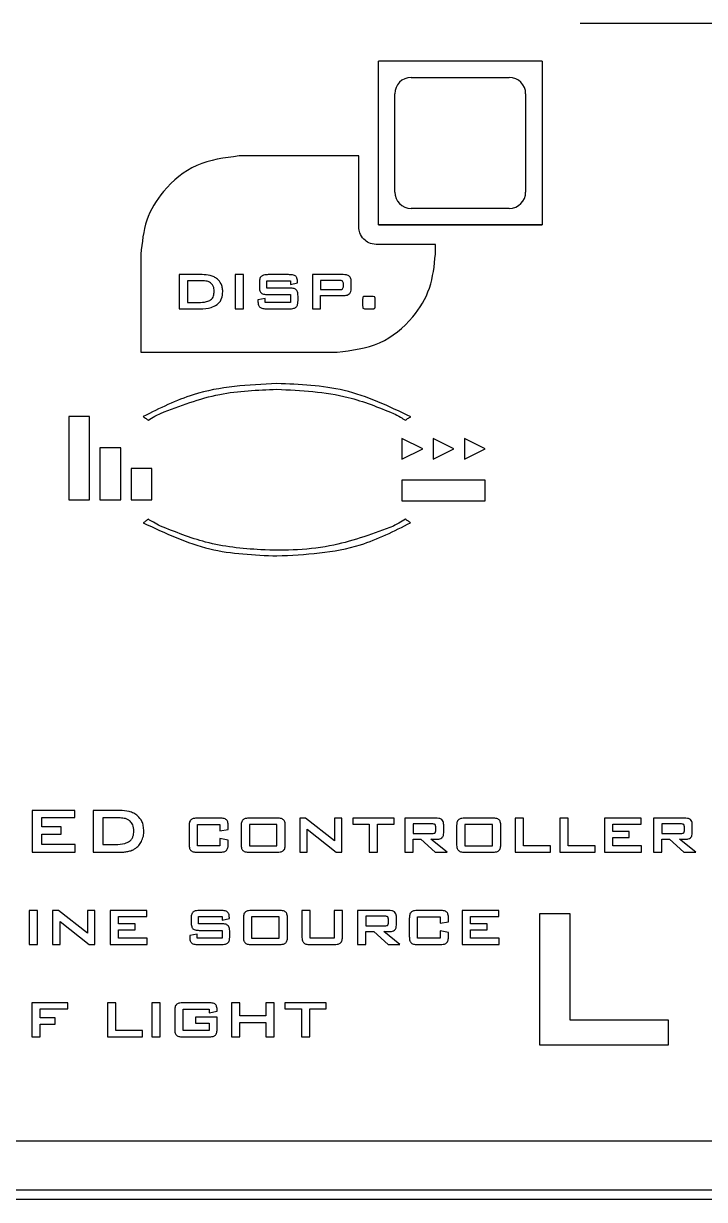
# Model space of a CAD drawing. Header units: millimetres. Extents: x 8 to 774, y 1 to 562.
# Drawn here: x 148.56 to 169.36, y 294.59 to 330.53 of the extents above; entities that cross this region are included whole.
import ezdxf

# ---------------------------------------------------------------- set-up
doc = ezdxf.new("R2010")
doc.units = ezdxf.units.MM
doc.layers.get('0').update_dxf_attribs({"lineweight": 9})

# ---------------------------------------------------------------- blocks, each defined once
blk = doc.blocks.new('A$C69731D33')
at = {"color": 7, "linetype": 'Continuous', "lineweight": 30}
for p, q in [((38.583, -54.351), (32.917, -54.351)), ((31.75, -55.5), (26.75, -55.5)), ((26.75, -60.5), (26.75, -55.5)), ((31.75, -55.5), (31.75, -60.5)), ((27.75, -56), (30.75, -56)), ((27.25, -59.5), (27.25, -56.5)), ((31.25, -56.5), (31.25, -59.5)), ((26.15, -58.399), (22.493, -58.399)), ((26.15, -60.572), (26.15, -58.399)), ((30.75, -60), (27.75, -60)), ((31.75, -60.5), (26.75, -60.5)), ((26.75, -60.5), (31.75, -60.5)), ((19.493, -61.399), (19.493, -64.399)), ((28.493, -61.1), (26.68, -61.1)), ((28.493, -61.399), (28.493, -61.1)), ((20.664, -62.026), (20.664, -63.071)), ((21.367, -62.026), (20.664, -62.026)), ((22.378, -62.026), (22.378, -63.071)), ((22.631, -62.026), (22.378, -62.026)), ((22.631, -63.071), (22.631, -62.026)), ((24.007, -62.026), (23.387, -62.026)), ((24.734, -62.026), (24.734, -63.071)), ((25.674, -62.026), (24.734, -62.026)), ((21.369, -62.213), (20.921, -62.213)), ((20.921, -62.213), (20.921, -62.875)), ((23.113, -62.272), (23.113, -62.389)), ((23.342, -62.213), (24.061, -62.213)), ((23.342, -62.434), (23.342, -62.213)), ((24.022, -62.434), (23.342, -62.434)), ((24.061, -62.213), (24.061, -62.325)), ((24.061, -62.325), (24.282, -62.279)), ((24.282, -62.279), (24.282, -62.253)), ((25.566, -62.206), (24.984, -62.206)), ((24.984, -62.206), (24.984, -62.484)), ((24.984, -62.484), (25.566, -62.484)), ((25.682, -62.291), (25.657, -62.225)), ((25.657, -62.464), (25.682, -62.399)), ((25.682, -62.399), (25.682, -62.291)), ((25.919, -62.46), (25.919, -62.229)), ((20.921, -62.875), (21.249, -62.875)), ((23.295, -62.753), (23.068, -62.795)), ((23.068, -62.795), (23.068, -62.824)), ((23.295, -62.875), (23.295, -62.753)), ((24.063, -62.875), (23.295, -62.875)), ((23.387, -62.637), (24.063, -62.637)), ((24.063, -62.637), (24.063, -62.875)), ((24.294, -62.824), (24.294, -62.68)), ((24.984, -62.663), (25.674, -62.663)), ((24.984, -63.071), (24.984, -62.663)), ((26.269, -62.779), (26.269, -62.979)), ((26.593, -62.689), (26.372, -62.689)), ((26.639, -62.707), (26.593, -62.689)), ((26.652, -62.979), (26.652, -62.779)), ((20.664, -63.071), (21.303, -63.071)), ((22.378, -63.071), (22.631, -63.071)), ((23.344, -63.071), (24.022, -63.071)), ((24.734, -63.071), (24.984, -63.071)), ((26.282, -63.052), (26.328, -63.071)), ((26.328, -63.071), (26.548, -63.071)), ((19.493, -64.399), (25.493, -64.399)), ((23.644, -65.53), (23.65, -65.53)), ((17.287, -66.362), (17.287, -68.908)), ((17.923, -66.362), (17.287, -66.362)), ((17.923, -68.908), (17.923, -66.362)), ((28.105, -67.351), (27.468, -67.033)), ((27.468, -67.033), (27.468, -67.669)), ((29.059, -67.351), (28.423, -67.033)), ((28.423, -67.033), (28.423, -67.669)), ((30.013, -67.351), (29.378, -67.033)), ((29.378, -67.033), (29.378, -67.669)), ((18.241, -67.316), (18.241, -68.908)), ((18.878, -67.316), (18.241, -67.316)), ((18.878, -68.908), (18.878, -67.316)), ((27.468, -67.669), (28.105, -67.351)), ((28.423, -67.669), (29.059, -67.351)), ((29.378, -67.669), (30.013, -67.351)), ((19.196, -67.953), (19.196, -68.908)), ((19.832, -67.953), (19.196, -67.953)), ((19.832, -68.908), (19.832, -67.953)), ((27.468, -68.305), (27.468, -68.941)), ((30.013, -68.305), (27.468, -68.305)), ((30.013, -68.941), (30.013, -68.305)), ((17.287, -68.908), (17.923, -68.908)), ((18.241, -68.908), (18.878, -68.908)), ((19.196, -68.908), (19.832, -68.908)), ((27.468, -68.941), (30.013, -68.941)), ((17.475, -78.402), (16.17, -78.402)), ((16.17, -78.402), (16.17, -79.677)), ((16.467, -78.904), (16.467, -78.619)), ((16.467, -78.619), (17.475, -78.619)), ((17.475, -78.619), (17.475, -78.402)), ((18.035, -78.402), (18.035, -79.677)), ((18.854, -78.402), (18.035, -78.402)), ((18.331, -78.63), (18.331, -79.437)), ((18.857, -78.63), (18.331, -78.63)), ((21.889, -78.633), (21.236, -78.633)), ((23.634, -78.633), (22.827, -78.633)), ((24.521, -78.633), (24.346, -78.633)), ((24.346, -78.633), (24.346, -79.677)), ((25.407, -79.326), (24.521, -78.633)), ((25.637, -78.633), (25.407, -78.633)), ((25.407, -78.633), (25.407, -79.326)), ((25.637, -79.677), (25.637, -78.633)), ((27.231, -78.633), (25.968, -78.633)), ((25.968, -78.633), (25.968, -78.82)), ((27.231, -78.82), (27.231, -78.633)), ((27.56, -78.633), (27.56, -79.677)), ((28.501, -78.633), (27.56, -78.633)), ((30.219, -78.633), (29.412, -78.633)), ((31.188, -78.633), (30.931, -78.633)), ((30.931, -78.633), (30.931, -79.677)), ((31.188, -79.482), (31.188, -78.633)), ((32.55, -78.633), (32.293, -78.633)), ((32.293, -78.633), (32.293, -79.677)), ((32.55, -79.482), (32.55, -78.633)), ((34.776, -78.633), (33.656, -78.633)), ((33.656, -78.633), (33.656, -79.677)), ((34.776, -78.817), (34.776, -78.633)), ((35.157, -78.633), (35.157, -79.677)), ((36.098, -78.633), (35.157, -78.633)), ((17.055, -78.904), (16.467, -78.904)), ((17.055, -79.121), (17.055, -78.904)), ((20.965, -78.879), (20.965, -79.43)), ((21.219, -79.477), (21.219, -78.825)), ((21.219, -78.825), (21.905, -78.825)), ((21.905, -78.825), (21.905, -79.018)), ((21.905, -79.018), (22.162, -78.98)), ((22.162, -78.98), (22.162, -78.879)), ((22.555, -78.879), (22.555, -79.43)), ((23.651, -78.825), (22.809, -78.825)), ((22.809, -78.825), (22.809, -79.477)), ((23.651, -79.477), (23.651, -78.825)), ((23.906, -79.43), (23.906, -78.879)), ((24.577, -78.973), (25.461, -79.677)), ((24.577, -79.677), (24.577, -78.973)), ((25.968, -78.82), (26.472, -78.82)), ((26.472, -78.82), (26.472, -79.677)), ((26.726, -79.677), (26.726, -78.82)), ((26.726, -78.82), (27.231, -78.82)), ((27.811, -78.812), (27.811, -79.102)), ((28.393, -78.812), (27.811, -78.812)), ((28.508, -78.897), (28.484, -78.832)), ((28.484, -79.082), (28.508, -79.018)), ((28.508, -79.018), (28.508, -78.897)), ((28.746, -79.082), (28.746, -78.836)), ((29.14, -78.879), (29.14, -79.43)), ((29.394, -78.825), (29.394, -79.477)), ((30.236, -78.825), (29.394, -78.825)), ((30.236, -79.477), (30.236, -78.825)), ((30.491, -79.43), (30.491, -78.879)), ((33.913, -79.045), (33.913, -78.817)), ((33.913, -78.817), (34.776, -78.817)), ((34.415, -79.045), (33.913, -79.045)), ((34.415, -79.225), (34.415, -79.045)), ((35.408, -78.812), (35.408, -79.102)), ((35.989, -78.812), (35.408, -78.812)), ((36.105, -78.897), (36.08, -78.832)), ((36.08, -79.082), (36.105, -79.018)), ((36.105, -79.018), (36.105, -78.897)), ((36.342, -79.082), (36.342, -78.836)), ((16.467, -79.437), (16.467, -79.121)), ((16.467, -79.121), (17.055, -79.121)), ((22.162, -79.307), (21.905, -79.255)), ((21.905, -79.255), (21.905, -79.477)), ((22.162, -79.43), (22.162, -79.307)), ((27.811, -79.102), (28.393, -79.102)), ((27.811, -79.677), (27.811, -79.281)), ((27.811, -79.281), (28.051, -79.281)), ((28.051, -79.281), (28.489, -79.677)), ((28.854, -79.677), (28.357, -79.281)), ((28.357, -79.281), (28.501, -79.281)), ((33.913, -79.482), (33.913, -79.225)), ((33.913, -79.225), (34.415, -79.225)), ((35.408, -79.102), (35.989, -79.102)), ((35.408, -79.677), (35.408, -79.281)), ((35.408, -79.281), (35.648, -79.281)), ((35.648, -79.281), (36.085, -79.677)), ((36.451, -79.677), (35.954, -79.281)), ((35.954, -79.281), (36.098, -79.281)), ((16.17, -79.677), (17.487, -79.677)), ((17.487, -79.437), (16.467, -79.437)), ((17.487, -79.677), (17.487, -79.437)), ((18.035, -79.677), (18.779, -79.677)), ((18.331, -79.437), (18.715, -79.437)), ((21.905, -79.477), (21.219, -79.477)), ((21.236, -79.677), (21.889, -79.677)), ((22.809, -79.477), (23.651, -79.477)), ((22.827, -79.677), (23.634, -79.677)), ((24.346, -79.677), (24.577, -79.677)), ((25.461, -79.677), (25.637, -79.677)), ((26.472, -79.677), (26.726, -79.677)), ((27.56, -79.677), (27.811, -79.677)), ((28.489, -79.677), (28.854, -79.677)), ((29.394, -79.477), (30.236, -79.477)), ((29.412, -79.677), (30.219, -79.677)), ((30.931, -79.677), (32.006, -79.677)), ((32.006, -79.482), (31.188, -79.482)), ((32.006, -79.677), (32.006, -79.482)), ((32.293, -79.677), (33.369, -79.677)), ((33.369, -79.482), (32.55, -79.482)), ((33.369, -79.677), (33.369, -79.482)), ((33.656, -79.677), (34.789, -79.677)), ((34.789, -79.482), (33.913, -79.482)), ((34.789, -79.677), (34.789, -79.482)), ((35.157, -79.677), (35.408, -79.677)), ((36.085, -79.677), (36.451, -79.677)), ((16.331, -81.455), (16.078, -81.455)), ((16.078, -81.455), (16.078, -82.499)), ((16.331, -82.499), (16.331, -81.455)), ((16.971, -81.455), (16.796, -81.455)), ((16.796, -81.455), (16.796, -82.499)), ((17.857, -82.148), (16.971, -81.455)), ((18.088, -81.455), (17.857, -81.455)), ((17.857, -81.455), (17.857, -82.148)), ((18.088, -82.499), (18.088, -81.455)), ((19.674, -81.455), (18.554, -81.455)), ((18.554, -81.455), (18.554, -82.499)), ((19.674, -81.639), (19.674, -81.455)), ((21.922, -81.455), (21.302, -81.455)), ((23.703, -81.455), (22.895, -81.455)), ((24.668, -81.455), (24.414, -81.455)), ((24.414, -81.455), (24.414, -82.252)), ((24.668, -82.304), (24.668, -81.455)), ((25.652, -81.455), (25.395, -81.455)), ((25.395, -81.455), (25.395, -82.304)), ((25.652, -82.252), (25.652, -81.455)), ((26.116, -81.455), (26.116, -82.499)), ((27.057, -81.455), (26.116, -81.455)), ((28.619, -81.455), (27.967, -81.455)), ((30.431, -81.455), (29.311, -81.455)), ((29.311, -81.455), (29.311, -82.499)), ((30.431, -81.639), (30.431, -81.455)), ((32.606, -81.562), (31.674, -81.562)), ((31.674, -81.562), (31.674, -85.568)), ((32.606, -84.814), (32.606, -81.562)), ((17.028, -81.795), (17.912, -82.499)), ((17.028, -82.499), (17.028, -81.795)), ((18.811, -81.867), (18.811, -81.639)), ((18.811, -81.639), (19.674, -81.639)), ((19.314, -81.867), (18.811, -81.867)), ((19.314, -82.047), (19.314, -81.867)), ((21.028, -81.701), (21.028, -81.818)), ((21.258, -81.863), (21.258, -81.642)), ((21.258, -81.642), (21.976, -81.642)), ((21.938, -81.863), (21.258, -81.863)), ((21.976, -81.642), (21.976, -81.754)), ((21.976, -81.754), (22.197, -81.707)), ((22.197, -81.707), (22.197, -81.682)), ((22.624, -81.701), (22.624, -82.252)), ((23.72, -81.647), (22.878, -81.647)), ((22.878, -81.647), (22.878, -82.299)), ((23.72, -82.299), (23.72, -81.647)), ((23.974, -82.252), (23.974, -81.701)), ((26.367, -81.634), (26.367, -81.924)), ((26.948, -81.634), (26.367, -81.634)), ((26.367, -81.924), (26.948, -81.924)), ((27.063, -81.719), (27.039, -81.654)), ((27.039, -81.905), (27.063, -81.84)), ((27.063, -81.84), (27.063, -81.719)), ((27.301, -81.904), (27.301, -81.658)), ((27.695, -81.701), (27.695, -82.252)), ((27.95, -82.299), (27.95, -81.647)), ((27.95, -81.647), (28.636, -81.647)), ((28.636, -81.647), (28.636, -81.84)), ((28.636, -81.84), (28.893, -81.803)), ((28.893, -81.803), (28.893, -81.701)), ((29.568, -81.867), (29.568, -81.639)), ((29.568, -81.639), (30.431, -81.639)), ((30.07, -81.867), (29.568, -81.867)), ((30.07, -82.047), (30.07, -81.867)), ((18.811, -82.304), (18.811, -82.047)), ((18.811, -82.047), (19.314, -82.047)), ((21.211, -82.181), (20.984, -82.223)), ((20.984, -82.223), (20.984, -82.252)), ((21.211, -82.304), (21.211, -82.181)), ((21.302, -82.065), (21.978, -82.065)), ((21.978, -82.065), (21.978, -82.304)), ((22.209, -82.252), (22.209, -82.109)), ((26.367, -82.499), (26.367, -82.104)), ((26.367, -82.104), (26.607, -82.104)), ((26.607, -82.104), (27.044, -82.499)), ((27.41, -82.499), (26.913, -82.104)), ((26.913, -82.104), (27.057, -82.104)), ((28.893, -82.129), (28.636, -82.078)), ((28.636, -82.078), (28.636, -82.299)), ((28.893, -82.252), (28.893, -82.129)), ((29.568, -82.304), (29.568, -82.047)), ((29.568, -82.047), (30.07, -82.047)), ((16.078, -82.499), (16.331, -82.499)), ((16.796, -82.499), (17.028, -82.499)), ((17.912, -82.499), (18.088, -82.499)), ((18.554, -82.499), (19.687, -82.499)), ((19.687, -82.304), (18.811, -82.304)), ((19.687, -82.499), (19.687, -82.304)), ((21.978, -82.304), (21.211, -82.304)), ((21.26, -82.499), (21.938, -82.499)), ((22.878, -82.299), (23.72, -82.299)), ((22.895, -82.499), (23.703, -82.499)), ((25.395, -82.304), (24.668, -82.304)), ((24.686, -82.499), (25.377, -82.499)), ((26.116, -82.499), (26.367, -82.499)), ((27.044, -82.499), (27.41, -82.499)), ((28.636, -82.299), (27.95, -82.299)), ((27.967, -82.499), (28.619, -82.499)), ((29.311, -82.499), (30.444, -82.499)), ((30.444, -82.304), (29.568, -82.304)), ((30.444, -82.499), (30.444, -82.304)), ((17.264, -84.278), (16.156, -84.278)), ((16.156, -84.278), (16.156, -85.322)), ((17.264, -84.464), (17.264, -84.278)), ((18.727, -84.278), (18.47, -84.278)), ((18.47, -84.278), (18.47, -85.322)), ((18.727, -85.127), (18.727, -84.278)), ((20.086, -84.278), (19.832, -84.278)), ((19.832, -84.278), (19.832, -85.322)), ((20.086, -85.322), (20.086, -84.278)), ((21.553, -84.278), (20.797, -84.278)), ((22.516, -84.278), (22.26, -84.278)), ((22.26, -84.278), (22.26, -85.322)), ((22.516, -84.674), (22.516, -84.278)), ((23.565, -84.278), (23.311, -84.278)), ((23.311, -84.278), (23.311, -84.674)), ((23.565, -85.322), (23.565, -84.278)), ((25.159, -84.278), (23.896, -84.278)), ((23.896, -84.278), (23.896, -84.464)), ((25.159, -84.464), (25.159, -84.278)), ((16.413, -84.737), (16.413, -84.464)), ((16.413, -84.464), (17.264, -84.464)), ((16.871, -84.737), (16.413, -84.737)), ((16.871, -84.931), (16.871, -84.737)), ((20.526, -84.524), (20.526, -85.074)), ((20.78, -85.122), (20.78, -84.469)), ((20.78, -84.469), (21.575, -84.469)), ((21.824, -84.714), (21.16, -84.714)), ((21.16, -84.714), (21.16, -84.9)), ((21.575, -84.469), (21.575, -84.582)), ((21.575, -84.582), (21.824, -84.539)), ((21.824, -84.539), (21.824, -84.511)), ((21.824, -85.074), (21.824, -84.714)), ((23.311, -84.674), (22.516, -84.674)), ((23.896, -84.464), (24.4, -84.464)), ((24.4, -84.464), (24.4, -85.322)), ((24.654, -85.322), (24.654, -84.464)), ((24.654, -84.464), (25.159, -84.464)), ((16.413, -84.931), (16.871, -84.931)), ((16.413, -85.322), (16.413, -84.931)), ((19.546, -85.127), (18.727, -85.127)), ((19.546, -85.322), (19.546, -85.127)), ((21.575, -85.122), (20.78, -85.122)), ((21.16, -84.9), (21.575, -84.9)), ((21.575, -84.9), (21.575, -85.122)), ((22.516, -84.881), (23.311, -84.881)), ((22.516, -85.322), (22.516, -84.881)), ((23.311, -84.881), (23.311, -85.322)), ((35.611, -84.814), (32.606, -84.814)), ((35.611, -85.568), (35.611, -84.814)), ((16.156, -85.322), (16.413, -85.322)), ((18.47, -85.322), (19.546, -85.322)), ((19.832, -85.322), (20.086, -85.322)), ((20.797, -85.322), (21.553, -85.322)), ((22.26, -85.322), (22.516, -85.322)), ((23.311, -85.322), (23.565, -85.322)), ((24.4, -85.322), (24.654, -85.322)), ((31.674, -85.568), (35.611, -85.568)), ((-7.749, -88.501), (47.251, -88.501)), ((49.75, -90), (-10.25, -90)), ((50.039, -90.289), (-10.539, -90.289))]:
    blk.add_line(p, q, dxfattribs=at)
for centre, start, end in [((27.75, -56.5), 90, 180), ((30.75, -56.5), 0, 90), ((27.75, -59.5), 180, 270), ((30.75, -59.5), 270, 0)]:
    blk.add_arc(centre, 0.5, start, end, dxfattribs=at)
for points, knots in [([(22.493, -58.399), (22.046, -58.457), (21.167, -58.57), (20.191, -59.372), (19.599, -60.351), (19.529, -61.045), (19.493, -61.399)], [0, 0, 0, 0, 0.28368, 0.557925, 0.775052, 1, 1, 1, 1]), ([(26.306, -60.946), (26.257, -60.884), (26.169, -60.773), (26.156, -60.634), (26.15, -60.572)], [0, 0, 0, 0, 0.558789, 1, 1, 1, 1]), ([(26.68, -61.1), (26.602, -61.091), (26.461, -61.075), (26.353, -60.985), (26.306, -60.946)], [0, 0, 0, 0, 0.559873, 1, 1, 1, 1]), ([(25.493, -64.399), (25.94, -64.341), (26.819, -64.227), (27.795, -63.426), (28.387, -62.447), (28.458, -61.752), (28.493, -61.399)], [0, 0, 0, 0, 0.283718, 0.557932, 0.77503, 1, 1, 1, 1]), ([(21.832, -62.161), (21.799, -62.138), (21.73, -62.089), (21.572, -62.037), (21.447, -62.03), (21.367, -62.026)], [0, 0, 0, 0, 0.244988, 0.511533, 1, 1, 1, 1]), ([(21.994, -62.545), (21.992, -62.501), (21.987, -62.418), (21.943, -62.278), (21.873, -62.205), (21.832, -62.161)], [0, 0, 0, 0, 0.305847, 0.582621, 1, 1, 1, 1]), ([(23.17, -62.079), (23.16, -62.09), (23.138, -62.116), (23.117, -62.183), (23.114, -62.237), (23.113, -62.272)], [0, 0, 0, 0, 0.220725, 0.480182, 1, 1, 1, 1]), ([(23.387, -62.026), (23.337, -62.028), (23.273, -62.03), (23.201, -62.056), (23.18, -62.071), (23.17, -62.079)], [0, 0, 0, 0, 0.651504, 0.840372, 1, 1, 1, 1]), ([(24.223, -62.077), (24.21, -62.068), (24.18, -62.048), (24.106, -62.03), (24.047, -62.028), (24.007, -62.026)], [0, 0, 0, 0, 0.208885, 0.467672, 1, 1, 1, 1]), ([(24.282, -62.253), (24.279, -62.213), (24.276, -62.16), (24.248, -62.102), (24.231, -62.085), (24.223, -62.077)], [0, 0, 0, 0, 0.624145, 0.819935, 1, 1, 1, 1]), ([(25.862, -62.074), (25.849, -62.066), (25.823, -62.048), (25.759, -62.03), (25.708, -62.028), (25.674, -62.026)], [0, 0, 0, 0, 0.224712, 0.48719, 1, 1, 1, 1]), ([(25.919, -62.229), (25.918, -62.21), (25.917, -62.176), (25.902, -62.12), (25.877, -62.091), (25.862, -62.074)], [0, 0, 0, 0, 0.326319, 0.608497, 1, 1, 1, 1]), ([(21.643, -62.292), (21.625, -62.279), (21.585, -62.25), (21.492, -62.219), (21.418, -62.216), (21.369, -62.213)], [0, 0, 0, 0, 0.237133, 0.50165, 1, 1, 1, 1]), ([(21.732, -62.533), (21.729, -62.478), (21.724, -62.388), (21.666, -62.32), (21.643, -62.292)], [0, 0, 0, 0, 0.59966, 1, 1, 1, 1]), ([(23.113, -62.389), (23.115, -62.434), (23.117, -62.492), (23.145, -62.557), (23.162, -62.576), (23.17, -62.584)], [0, 0, 0, 0, 0.637935, 0.829718, 1, 1, 1, 1]), ([(24.238, -62.485), (24.225, -62.476), (24.197, -62.456), (24.122, -62.438), (24.063, -62.436), (24.022, -62.434)], [0, 0, 0, 0, 0.205281, 0.462938, 1, 1, 1, 1]), ([(24.294, -62.68), (24.292, -62.635), (24.289, -62.577), (24.262, -62.513), (24.246, -62.494), (24.238, -62.485)], [0, 0, 0, 0, 0.641667, 0.832396, 1, 1, 1, 1]), ([(25.657, -62.225), (25.651, -62.222), (25.639, -62.214), (25.608, -62.207), (25.583, -62.207), (25.566, -62.206)], [0, 0, 0, 0, 0.207201, 0.466199, 1, 1, 1, 1]), ([(25.566, -62.484), (25.586, -62.483), (25.613, -62.482), (25.643, -62.473), (25.653, -62.467), (25.657, -62.464)], [0, 0, 0, 0, 0.651986, 0.841415, 1, 1, 1, 1]), ([(25.861, -62.615), (25.871, -62.606), (25.892, -62.585), (25.915, -62.532), (25.917, -62.489), (25.919, -62.46)], [0, 0, 0, 0, 0.245895, 0.508934, 1, 1, 1, 1]), ([(21.249, -62.875), (21.333, -62.873), (21.442, -62.869), (21.568, -62.832), (21.607, -62.808), (21.625, -62.797)], [0, 0, 0, 0, 0.646822, 0.838007, 1, 1, 1, 1]), ([(21.625, -62.797), (21.643, -62.781), (21.681, -62.747), (21.725, -62.656), (21.729, -62.581), (21.732, -62.533)], [0, 0, 0, 0, 0.248835, 0.511058, 1, 1, 1, 1]), ([(21.822, -62.939), (21.851, -62.913), (21.91, -62.86), (21.981, -62.725), (21.989, -62.615), (21.994, -62.545)], [0, 0, 0, 0, 0.265033, 0.531419, 1, 1, 1, 1]), ([(23.068, -62.824), (23.07, -62.868), (23.073, -62.927), (23.101, -62.992), (23.118, -63.01), (23.126, -63.019)], [0, 0, 0, 0, 0.639005, 0.830254, 1, 1, 1, 1]), ([(23.17, -62.584), (23.183, -62.594), (23.212, -62.614), (23.286, -62.633), (23.346, -62.635), (23.387, -62.637)], [0, 0, 0, 0, 0.207412, 0.465677, 1, 1, 1, 1]), ([(24.237, -63.019), (24.247, -63.007), (24.268, -62.982), (24.29, -62.914), (24.292, -62.86), (24.294, -62.824)], [0, 0, 0, 0, 0.218231, 0.476498, 1, 1, 1, 1]), ([(25.674, -62.663), (25.716, -62.662), (25.783, -62.661), (25.84, -62.628), (25.861, -62.615)], [0, 0, 0, 0, 0.62961, 1, 1, 1, 1]), ([(26.283, -62.705), (26.281, -62.71), (26.275, -62.719), (26.27, -62.744), (26.269, -62.765), (26.269, -62.779)], [0, 0, 0, 0, 0.190176, 0.445537, 1, 1, 1, 1]), ([(26.372, -62.689), (26.35, -62.689), (26.325, -62.689), (26.297, -62.696), (26.289, -62.7), (26.285, -62.704), (26.283, -62.705)], [0, 0, 0, 0, 0.703926, 0.824667, 0.922037, 1, 1, 1, 1]), ([(26.652, -62.779), (26.652, -62.762), (26.651, -62.742), (26.645, -62.718), (26.641, -62.71), (26.639, -62.707)], [0, 0, 0, 0, 0.660847, 0.848281, 1, 1, 1, 1]), ([(21.303, -63.071), (21.417, -63.068), (21.602, -63.064), (21.762, -62.974), (21.822, -62.939)], [0, 0, 0, 0, 0.620392, 1, 1, 1, 1]), ([(23.126, -63.019), (23.139, -63.028), (23.168, -63.049), (23.243, -63.067), (23.304, -63.07), (23.344, -63.071)], [0, 0, 0, 0, 0.207491, 0.465714, 1, 1, 1, 1]), ([(24.022, -63.071), (24.071, -63.069), (24.135, -63.067), (24.206, -63.042), (24.227, -63.026), (24.237, -63.019)], [0, 0, 0, 0, 0.65007, 0.839261, 1, 1, 1, 1]), ([(26.269, -62.979), (26.269, -62.996), (26.27, -63.017), (26.276, -63.041), (26.28, -63.048), (26.282, -63.052)], [0, 0, 0, 0, 0.657677, 0.845999, 1, 1, 1, 1]), ([(26.548, -63.071), (26.57, -63.071), (26.596, -63.071), (26.623, -63.063), (26.632, -63.059), (26.636, -63.055), (26.638, -63.054)], [0, 0, 0, 0, 0.703529, 0.824399, 0.921863, 1, 1, 1, 1]), ([(26.638, -63.054), (26.64, -63.05), (26.646, -63.04), (26.651, -63.014), (26.652, -62.994), (26.652, -62.979)], [0, 0, 0, 0, 0.186172, 0.440536, 1, 1, 1, 1]), ([(23.65, -65.353), (22.779, -65.397), (21.342, -65.469), (20.066, -66.112), (19.563, -66.365)], [0, 0, 0, 0, 0.606365, 1, 1, 1, 1]), ([(27.737, -66.366), (27.071, -66.051), (25.775, -65.439), (24.345, -65.381), (23.65, -65.353)], [0, 0, 0, 0, 0.513997, 1, 1, 1, 1]), ([(20.089, -66.266), (20.687, -66.036), (21.832, -65.597), (23.058, -65.552), (23.644, -65.53)], [0, 0, 0, 0, 0.521483, 1, 1, 1, 1]), ([(23.65, -65.53), (24.387, -65.564), (25.617, -65.62), (26.754, -66.081), (27.21, -66.266)], [0, 0, 0, 0, 0.599082, 1, 1, 1, 1]), ([(19.563, -66.365), (19.593, -66.384), (19.647, -66.419), (19.698, -66.457), (19.721, -66.474)], [0, 0, 0, 0, 0.560692, 1, 1, 1, 1]), ([(19.721, -66.474), (19.787, -66.434), (19.907, -66.36), (20.033, -66.295), (20.089, -66.266)], [0, 0, 0, 0, 0.550455, 1, 1, 1, 1]), ([(27.21, -66.266), (27.281, -66.303), (27.407, -66.369), (27.527, -66.443), (27.579, -66.475)], [0, 0, 0, 0, 0.569751, 1, 1, 1, 1]), ([(27.579, -66.475), (27.608, -66.453), (27.659, -66.415), (27.713, -66.381), (27.737, -66.366)], [0, 0, 0, 0, 0.559931, 1, 1, 1, 1]), ([(19.721, -69.5), (19.692, -69.521), (19.641, -69.56), (19.588, -69.594), (19.564, -69.609)], [0, 0, 0, 0, 0.558757, 1, 1, 1, 1]), ([(19.564, -69.609), (20.23, -69.923), (21.525, -70.535), (22.955, -70.592), (23.65, -70.621)], [0, 0, 0, 0, 0.514035, 1, 1, 1, 1]), ([(20.089, -69.708), (20.018, -69.671), (19.893, -69.606), (19.773, -69.532), (19.721, -69.5)], [0, 0, 0, 0, 0.569492, 1, 1, 1, 1]), ([(27.21, -69.708), (26.611, -69.933), (25.309, -70.423), (23.333, -70.488), (21.528, -70.286), (20.545, -69.891), (20.089, -69.708)], [0, 0, 0, 0, 0.260654, 0.567379, 0.799492, 1, 1, 1, 1]), ([(27.21, -69.708), (26.611, -69.933), (25.309, -70.423), (23.333, -70.488), (21.528, -70.286), (20.545, -69.891), (20.089, -69.708)], [0, 0, 0, 0, 0.260654, 0.567379, 0.799492, 1, 1, 1, 1]), ([(23.65, -70.621), (24.521, -70.577), (25.957, -70.505), (27.234, -69.862), (27.736, -69.608)], [0, 0, 0, 0, 0.606346, 1, 1, 1, 1]), ([(27.578, -69.499), (27.512, -69.54), (27.392, -69.614), (27.266, -69.679), (27.21, -69.708)], [0, 0, 0, 0, 0.550257, 1, 1, 1, 1]), ([(27.736, -69.608), (27.706, -69.589), (27.652, -69.555), (27.601, -69.516), (27.578, -69.499)], [0, 0, 0, 0, 0.559914, 1, 1, 1, 1]), ([(19.394, -78.566), (19.356, -78.538), (19.276, -78.479), (19.092, -78.415), (18.948, -78.407), (18.854, -78.402)], [0, 0, 0, 0, 0.247368, 0.514207, 1, 1, 1, 1]), ([(19.17, -78.731), (19.149, -78.714), (19.104, -78.678), (18.997, -78.638), (18.912, -78.633), (18.857, -78.63)], [0, 0, 0, 0, 0.246388, 0.512349, 1, 1, 1, 1]), ([(19.583, -79.032), (19.58, -78.979), (19.575, -78.878), (19.524, -78.71), (19.443, -78.62), (19.394, -78.566)], [0, 0, 0, 0, 0.307243, 0.584944, 1, 1, 1, 1]), ([(21.021, -78.685), (21.011, -78.696), (20.99, -78.722), (20.969, -78.789), (20.966, -78.843), (20.965, -78.879)], [0, 0, 0, 0, 0.217835, 0.476314, 1, 1, 1, 1]), ([(21.236, -78.633), (21.187, -78.635), (21.124, -78.637), (21.052, -78.662), (21.031, -78.678), (21.021, -78.685)], [0, 0, 0, 0, 0.652253, 0.840845, 1, 1, 1, 1]), ([(22.106, -78.685), (22.093, -78.676), (22.064, -78.655), (21.99, -78.637), (21.929, -78.634), (21.889, -78.633)], [0, 0, 0, 0, 0.205918, 0.463446, 1, 1, 1, 1]), ([(22.162, -78.879), (22.161, -78.835), (22.158, -78.777), (22.131, -78.712), (22.114, -78.694), (22.106, -78.685)], [0, 0, 0, 0, 0.640109, 0.831435, 1, 1, 1, 1]), ([(22.611, -78.685), (22.601, -78.696), (22.58, -78.722), (22.559, -78.789), (22.557, -78.843), (22.555, -78.879)], [0, 0, 0, 0, 0.216936, 0.4755, 1, 1, 1, 1]), ([(22.827, -78.633), (22.777, -78.635), (22.713, -78.637), (22.641, -78.662), (22.62, -78.678), (22.611, -78.685)], [0, 0, 0, 0, 0.654079, 0.841963, 1, 1, 1, 1]), ([(23.851, -78.685), (23.838, -78.676), (23.81, -78.655), (23.735, -78.637), (23.675, -78.634), (23.634, -78.633)], [0, 0, 0, 0, 0.204336, 0.461649, 1, 1, 1, 1]), ([(23.906, -78.879), (23.904, -78.835), (23.902, -78.777), (23.875, -78.712), (23.859, -78.694), (23.851, -78.685)], [0, 0, 0, 0, 0.641376, 0.832365, 1, 1, 1, 1]), ([(28.688, -78.681), (28.675, -78.672), (28.649, -78.654), (28.585, -78.636), (28.534, -78.634), (28.501, -78.633)], [0, 0, 0, 0, 0.226115, 0.488822, 1, 1, 1, 1]), ([(28.746, -78.836), (28.745, -78.817), (28.743, -78.783), (28.729, -78.726), (28.703, -78.697), (28.688, -78.681)], [0, 0, 0, 0, 0.326916, 0.609054, 1, 1, 1, 1]), ([(29.196, -78.685), (29.186, -78.696), (29.165, -78.722), (29.144, -78.789), (29.142, -78.843), (29.14, -78.879)], [0, 0, 0, 0, 0.216936, 0.4755, 1, 1, 1, 1]), ([(29.412, -78.633), (29.362, -78.635), (29.298, -78.637), (29.226, -78.662), (29.205, -78.678), (29.196, -78.685)], [0, 0, 0, 0, 0.654089, 0.841961, 1, 1, 1, 1]), ([(30.436, -78.685), (30.423, -78.676), (30.395, -78.655), (30.32, -78.637), (30.26, -78.634), (30.219, -78.633)], [0, 0, 0, 0, 0.204325, 0.461658, 1, 1, 1, 1]), ([(30.491, -78.879), (30.489, -78.835), (30.486, -78.777), (30.46, -78.712), (30.443, -78.694), (30.436, -78.685)], [0, 0, 0, 0, 0.64137, 0.832366, 1, 1, 1, 1]), ([(36.285, -78.681), (36.272, -78.672), (36.246, -78.654), (36.182, -78.636), (36.131, -78.634), (36.098, -78.633)], [0, 0, 0, 0, 0.22646, 0.489389, 1, 1, 1, 1]), ([(36.342, -78.836), (36.342, -78.817), (36.34, -78.783), (36.326, -78.726), (36.3, -78.697), (36.285, -78.681)], [0, 0, 0, 0, 0.326916, 0.609054, 1, 1, 1, 1]), ([(19.149, -79.342), (19.171, -79.322), (19.216, -79.282), (19.267, -79.173), (19.273, -79.085), (19.276, -79.027)], [0, 0, 0, 0, 0.250655, 0.513882, 1, 1, 1, 1]), ([(19.276, -79.027), (19.273, -78.961), (19.267, -78.851), (19.198, -78.765), (19.17, -78.731)], [0, 0, 0, 0, 0.597058, 1, 1, 1, 1]), ([(19.509, -79.353), (19.533, -79.297), (19.576, -79.194), (19.581, -79.083), (19.583, -79.032)], [0, 0, 0, 0, 0.54532, 1, 1, 1, 1]), ([(28.484, -78.832), (28.478, -78.828), (28.465, -78.821), (28.434, -78.814), (28.409, -78.813), (28.393, -78.812)], [0, 0, 0, 0, 0.20593, 0.465419, 1, 1, 1, 1]), ([(36.08, -78.832), (36.075, -78.828), (36.062, -78.821), (36.031, -78.814), (36.006, -78.813), (35.989, -78.812)], [0, 0, 0, 0, 0.20526, 0.464352, 1, 1, 1, 1]), ([(18.715, -79.437), (18.813, -79.437), (18.966, -79.436), (19.1, -79.367), (19.149, -79.342)], [0, 0, 0, 0, 0.642285, 1, 1, 1, 1]), ([(19.302, -79.578), (19.349, -79.544), (19.433, -79.483), (19.486, -79.393), (19.509, -79.353)], [0, 0, 0, 0, 0.555933, 1, 1, 1, 1]), ([(28.393, -79.102), (28.413, -79.101), (28.44, -79.1), (28.47, -79.091), (28.479, -79.085), (28.484, -79.082)], [0, 0, 0, 0, 0.651449, 0.84079, 1, 1, 1, 1]), ([(28.501, -79.281), (28.543, -79.281), (28.609, -79.28), (28.667, -79.247), (28.688, -79.235)], [0, 0, 0, 0, 0.630391, 1, 1, 1, 1]), ([(28.688, -79.235), (28.698, -79.225), (28.718, -79.204), (28.742, -79.152), (28.744, -79.109), (28.746, -79.082)], [0, 0, 0, 0, 0.248059, 0.511522, 1, 1, 1, 1]), ([(35.989, -79.102), (36.01, -79.101), (36.036, -79.1), (36.067, -79.091), (36.076, -79.085), (36.08, -79.082)], [0, 0, 0, 0, 0.652404, 0.841327, 1, 1, 1, 1]), ([(36.098, -79.281), (36.14, -79.281), (36.206, -79.28), (36.263, -79.247), (36.285, -79.235)], [0, 0, 0, 0, 0.629899, 1, 1, 1, 1]), ([(36.285, -79.235), (36.295, -79.225), (36.315, -79.204), (36.338, -79.152), (36.341, -79.109), (36.342, -79.082)], [0, 0, 0, 0, 0.248057, 0.511528, 1, 1, 1, 1]), ([(18.779, -79.677), (18.844, -79.676), (18.95, -79.676), (19.054, -79.66), (19.095, -79.654)], [0, 0, 0, 0, 0.612048, 1, 1, 1, 1]), ([(19.095, -79.654), (19.138, -79.644), (19.21, -79.628), (19.275, -79.593), (19.302, -79.578)], [0, 0, 0, 0, 0.591588, 1, 1, 1, 1]), ([(20.965, -79.43), (20.967, -79.475), (20.969, -79.533), (20.997, -79.598), (21.014, -79.617), (21.021, -79.625)], [0, 0, 0, 0, 0.640499, 0.831738, 1, 1, 1, 1]), ([(21.021, -79.625), (21.034, -79.634), (21.063, -79.655), (21.137, -79.674), (21.196, -79.676), (21.236, -79.677)], [0, 0, 0, 0, 0.208513, 0.466863, 1, 1, 1, 1]), ([(21.889, -79.677), (21.938, -79.675), (22.002, -79.673), (22.075, -79.648), (22.096, -79.632), (22.106, -79.625)], [0, 0, 0, 0, 0.651007, 0.839795, 1, 1, 1, 1]), ([(22.106, -79.625), (22.116, -79.613), (22.137, -79.587), (22.159, -79.52), (22.161, -79.466), (22.162, -79.43)], [0, 0, 0, 0, 0.219432, 0.47811, 1, 1, 1, 1]), ([(22.555, -79.43), (22.557, -79.475), (22.559, -79.533), (22.586, -79.598), (22.603, -79.617), (22.611, -79.625)], [0, 0, 0, 0, 0.641592, 0.832609, 1, 1, 1, 1]), ([(22.611, -79.625), (22.623, -79.634), (22.652, -79.655), (22.726, -79.674), (22.786, -79.676), (22.827, -79.677)], [0, 0, 0, 0, 0.205454, 0.462978, 1, 1, 1, 1]), ([(23.634, -79.677), (23.683, -79.675), (23.747, -79.673), (23.819, -79.648), (23.84, -79.633), (23.85, -79.625)], [0, 0, 0, 0, 0.65226, 0.840834, 1, 1, 1, 1]), ([(23.85, -79.625), (23.859, -79.614), (23.881, -79.588), (23.902, -79.521), (23.904, -79.466), (23.906, -79.43)], [0, 0, 0, 0, 0.217027, 0.475576, 1, 1, 1, 1]), ([(29.14, -79.43), (29.142, -79.475), (29.144, -79.533), (29.171, -79.598), (29.188, -79.617), (29.196, -79.625)], [0, 0, 0, 0, 0.641592, 0.832609, 1, 1, 1, 1]), ([(29.196, -79.625), (29.208, -79.634), (29.237, -79.655), (29.311, -79.674), (29.371, -79.676), (29.412, -79.677)], [0, 0, 0, 0, 0.205458, 0.46297, 1, 1, 1, 1]), ([(30.219, -79.677), (30.268, -79.675), (30.332, -79.673), (30.404, -79.648), (30.425, -79.633), (30.434, -79.625)], [0, 0, 0, 0, 0.652253, 0.840845, 1, 1, 1, 1]), ([(30.434, -79.625), (30.444, -79.614), (30.466, -79.588), (30.487, -79.521), (30.489, -79.466), (30.491, -79.43)], [0, 0, 0, 0, 0.217026, 0.47558, 1, 1, 1, 1]), ([(21.085, -81.508), (21.075, -81.519), (21.054, -81.545), (21.032, -81.612), (21.03, -81.665), (21.028, -81.701)], [0, 0, 0, 0, 0.220246, 0.478885, 1, 1, 1, 1]), ([(21.302, -81.455), (21.253, -81.457), (21.189, -81.459), (21.116, -81.484), (21.095, -81.5), (21.085, -81.508)], [0, 0, 0, 0, 0.651004, 0.839778, 1, 1, 1, 1]), ([(22.138, -81.505), (22.125, -81.496), (22.096, -81.477), (22.021, -81.459), (21.962, -81.457), (21.922, -81.455)], [0, 0, 0, 0, 0.20845, 0.467224, 1, 1, 1, 1]), ([(22.197, -81.682), (22.196, -81.66), (22.195, -81.62), (22.182, -81.569), (22.163, -81.53), (22.146, -81.513), (22.138, -81.505)], [0, 0, 0, 0, 0.339915, 0.624918, 0.81989, 1, 1, 1, 1]), ([(22.679, -81.507), (22.67, -81.519), (22.648, -81.544), (22.627, -81.611), (22.625, -81.665), (22.624, -81.701)], [0, 0, 0, 0, 0.216935, 0.475539, 1, 1, 1, 1]), ([(22.895, -81.455), (22.845, -81.457), (22.782, -81.459), (22.71, -81.484), (22.689, -81.5), (22.679, -81.507)], [0, 0, 0, 0, 0.653684, 0.841749, 1, 1, 1, 1]), ([(23.919, -81.507), (23.907, -81.498), (23.878, -81.477), (23.804, -81.459), (23.744, -81.457), (23.703, -81.455)], [0, 0, 0, 0, 0.204601, 0.462094, 1, 1, 1, 1]), ([(23.974, -81.701), (23.972, -81.657), (23.97, -81.599), (23.943, -81.534), (23.927, -81.516), (23.919, -81.507)], [0, 0, 0, 0, 0.641373, 0.832337, 1, 1, 1, 1]), ([(27.243, -81.503), (27.231, -81.495), (27.204, -81.477), (27.14, -81.459), (27.09, -81.457), (27.057, -81.455)], [0, 0, 0, 0, 0.226474, 0.489371, 1, 1, 1, 1]), ([(27.301, -81.658), (27.3, -81.639), (27.299, -81.605), (27.284, -81.549), (27.258, -81.52), (27.243, -81.503)], [0, 0, 0, 0, 0.326873, 0.609054, 1, 1, 1, 1]), ([(27.751, -81.507), (27.742, -81.519), (27.72, -81.544), (27.699, -81.611), (27.697, -81.665), (27.695, -81.701)], [0, 0, 0, 0, 0.217835, 0.476348, 1, 1, 1, 1]), ([(27.967, -81.455), (27.917, -81.457), (27.854, -81.459), (27.782, -81.484), (27.761, -81.5), (27.751, -81.507)], [0, 0, 0, 0, 0.652253, 0.840845, 1, 1, 1, 1]), ([(28.837, -81.507), (28.824, -81.498), (28.795, -81.478), (28.72, -81.459), (28.66, -81.457), (28.619, -81.455)], [0, 0, 0, 0, 0.205891, 0.463435, 1, 1, 1, 1]), ([(28.893, -81.701), (28.891, -81.657), (28.888, -81.599), (28.861, -81.534), (28.844, -81.516), (28.837, -81.507)], [0, 0, 0, 0, 0.640104, 0.831396, 1, 1, 1, 1]), ([(21.028, -81.818), (21.03, -81.862), (21.033, -81.92), (21.06, -81.985), (21.077, -82.004), (21.085, -82.013)], [0, 0, 0, 0, 0.637917, 0.829694, 1, 1, 1, 1]), ([(22.153, -81.914), (22.141, -81.905), (22.112, -81.885), (22.038, -81.866), (21.978, -81.864), (21.938, -81.863)], [0, 0, 0, 0, 0.205727, 0.463423, 1, 1, 1, 1]), ([(22.209, -82.109), (22.207, -82.064), (22.205, -82.006), (22.178, -81.941), (22.161, -81.923), (22.153, -81.914)], [0, 0, 0, 0, 0.642902, 0.833292, 1, 1, 1, 1]), ([(27.039, -81.654), (27.033, -81.65), (27.021, -81.643), (26.99, -81.636), (26.965, -81.635), (26.948, -81.634)], [0, 0, 0, 0, 0.205228, 0.464346, 1, 1, 1, 1]), ([(26.948, -81.924), (26.968, -81.923), (26.995, -81.923), (27.026, -81.913), (27.035, -81.907), (27.039, -81.905)], [0, 0, 0, 0, 0.652397, 0.841291, 1, 1, 1, 1]), ([(27.243, -82.057), (27.253, -82.047), (27.274, -82.027), (27.297, -81.974), (27.3, -81.931), (27.301, -81.904)], [0, 0, 0, 0, 0.248035, 0.511548, 1, 1, 1, 1]), ([(20.984, -82.252), (20.986, -82.297), (20.988, -82.355), (21.016, -82.42), (21.033, -82.439), (21.041, -82.448)], [0, 0, 0, 0, 0.639557, 0.830872, 1, 1, 1, 1]), ([(21.085, -82.013), (21.098, -82.022), (21.127, -82.043), (21.202, -82.062), (21.262, -82.064), (21.302, -82.065)], [0, 0, 0, 0, 0.208005, 0.466017, 1, 1, 1, 1]), ([(22.152, -82.448), (22.162, -82.436), (22.184, -82.411), (22.205, -82.343), (22.207, -82.288), (22.209, -82.252)], [0, 0, 0, 0, 0.217564, 0.476204, 1, 1, 1, 1]), ([(22.624, -82.252), (22.626, -82.297), (22.628, -82.355), (22.655, -82.42), (22.671, -82.439), (22.679, -82.448)], [0, 0, 0, 0, 0.641592, 0.83257, 1, 1, 1, 1]), ([(23.918, -82.448), (23.928, -82.436), (23.949, -82.411), (23.971, -82.343), (23.973, -82.288), (23.974, -82.252)], [0, 0, 0, 0, 0.217026, 0.475614, 1, 1, 1, 1]), ([(24.414, -82.252), (24.416, -82.297), (24.418, -82.355), (24.446, -82.42), (24.463, -82.439), (24.47, -82.448)], [0, 0, 0, 0, 0.640968, 0.832117, 1, 1, 1, 1]), ([(25.594, -82.447), (25.604, -82.435), (25.626, -82.41), (25.648, -82.342), (25.65, -82.288), (25.652, -82.252)], [0, 0, 0, 0, 0.219955, 0.478722, 1, 1, 1, 1]), ([(27.057, -82.104), (27.098, -82.103), (27.165, -82.102), (27.222, -82.069), (27.243, -82.057)], [0, 0, 0, 0, 0.629878, 1, 1, 1, 1]), ([(27.695, -82.252), (27.697, -82.297), (27.7, -82.355), (27.727, -82.42), (27.744, -82.439), (27.752, -82.448)], [0, 0, 0, 0, 0.6405, 0.831699, 1, 1, 1, 1]), ([(28.836, -82.447), (28.846, -82.435), (28.867, -82.41), (28.889, -82.342), (28.891, -82.288), (28.893, -82.252)], [0, 0, 0, 0, 0.21942, 0.478132, 1, 1, 1, 1]), ([(21.041, -82.448), (21.054, -82.457), (21.083, -82.477), (21.159, -82.496), (21.219, -82.498), (21.26, -82.499)], [0, 0, 0, 0, 0.207112, 0.465368, 1, 1, 1, 1]), ([(21.938, -82.499), (21.987, -82.498), (22.05, -82.495), (22.121, -82.471), (22.142, -82.455), (22.152, -82.448)], [0, 0, 0, 0, 0.650483, 0.839635, 1, 1, 1, 1]), ([(22.679, -82.448), (22.692, -82.457), (22.72, -82.477), (22.795, -82.496), (22.855, -82.498), (22.895, -82.499)], [0, 0, 0, 0, 0.205727, 0.463425, 1, 1, 1, 1]), ([(23.703, -82.499), (23.752, -82.498), (23.816, -82.495), (23.888, -82.471), (23.908, -82.455), (23.918, -82.448)], [0, 0, 0, 0, 0.652322, 0.840762, 1, 1, 1, 1]), ([(24.47, -82.448), (24.483, -82.457), (24.512, -82.477), (24.586, -82.496), (24.645, -82.498), (24.686, -82.499)], [0, 0, 0, 0, 0.207414, 0.465355, 1, 1, 1, 1]), ([(25.377, -82.499), (25.426, -82.498), (25.49, -82.495), (25.563, -82.47), (25.584, -82.454), (25.594, -82.447)], [0, 0, 0, 0, 0.650393, 0.839343, 1, 1, 1, 1]), ([(27.752, -82.448), (27.765, -82.457), (27.793, -82.477), (27.867, -82.496), (27.927, -82.498), (27.967, -82.499)], [0, 0, 0, 0, 0.208513, 0.466865, 1, 1, 1, 1]), ([(28.619, -82.499), (28.669, -82.498), (28.733, -82.495), (28.805, -82.47), (28.826, -82.454), (28.836, -82.447)], [0, 0, 0, 0, 0.650996, 0.839788, 1, 1, 1, 1]), ([(20.582, -84.329), (20.572, -84.341), (20.551, -84.366), (20.529, -84.434), (20.527, -84.488), (20.526, -84.524)], [0, 0, 0, 0, 0.217835, 0.476314, 1, 1, 1, 1]), ([(20.797, -84.278), (20.748, -84.279), (20.684, -84.281), (20.612, -84.306), (20.591, -84.322), (20.582, -84.329)], [0, 0, 0, 0, 0.652308, 0.840775, 1, 1, 1, 1]), ([(21.768, -84.328), (21.755, -84.319), (21.726, -84.299), (21.652, -84.281), (21.593, -84.279), (21.553, -84.278)], [0, 0, 0, 0, 0.20768, 0.465743, 1, 1, 1, 1]), ([(21.824, -84.511), (21.822, -84.469), (21.82, -84.415), (21.792, -84.354), (21.776, -84.336), (21.768, -84.328)], [0, 0, 0, 0, 0.631131, 0.824883, 1, 1, 1, 1]), ([(20.526, -85.074), (20.528, -85.119), (20.53, -85.177), (20.557, -85.243), (20.574, -85.261), (20.582, -85.27)], [0, 0, 0, 0, 0.640653, 0.831776, 1, 1, 1, 1]), ([(21.768, -85.27), (21.778, -85.258), (21.799, -85.233), (21.82, -85.165), (21.823, -85.111), (21.824, -85.074)], [0, 0, 0, 0, 0.216578, 0.475175, 1, 1, 1, 1]), ([(20.582, -85.27), (20.595, -85.279), (20.623, -85.299), (20.697, -85.318), (20.757, -85.32), (20.797, -85.322)], [0, 0, 0, 0, 0.206871, 0.464753, 1, 1, 1, 1]), ([(21.553, -85.322), (21.602, -85.32), (21.666, -85.318), (21.738, -85.293), (21.759, -85.277), (21.768, -85.27)], [0, 0, 0, 0, 0.651696, 0.840323, 1, 1, 1, 1])]:
    blk.add_open_spline(points, degree=3, knots=knots, dxfattribs=at)

msp = doc.modelspace()

# ---------------------------------------------------------------- block references
msp.add_blockref('A$C69731D33', (132.65, 384.881))

doc.saveas('drawing.dxf')
